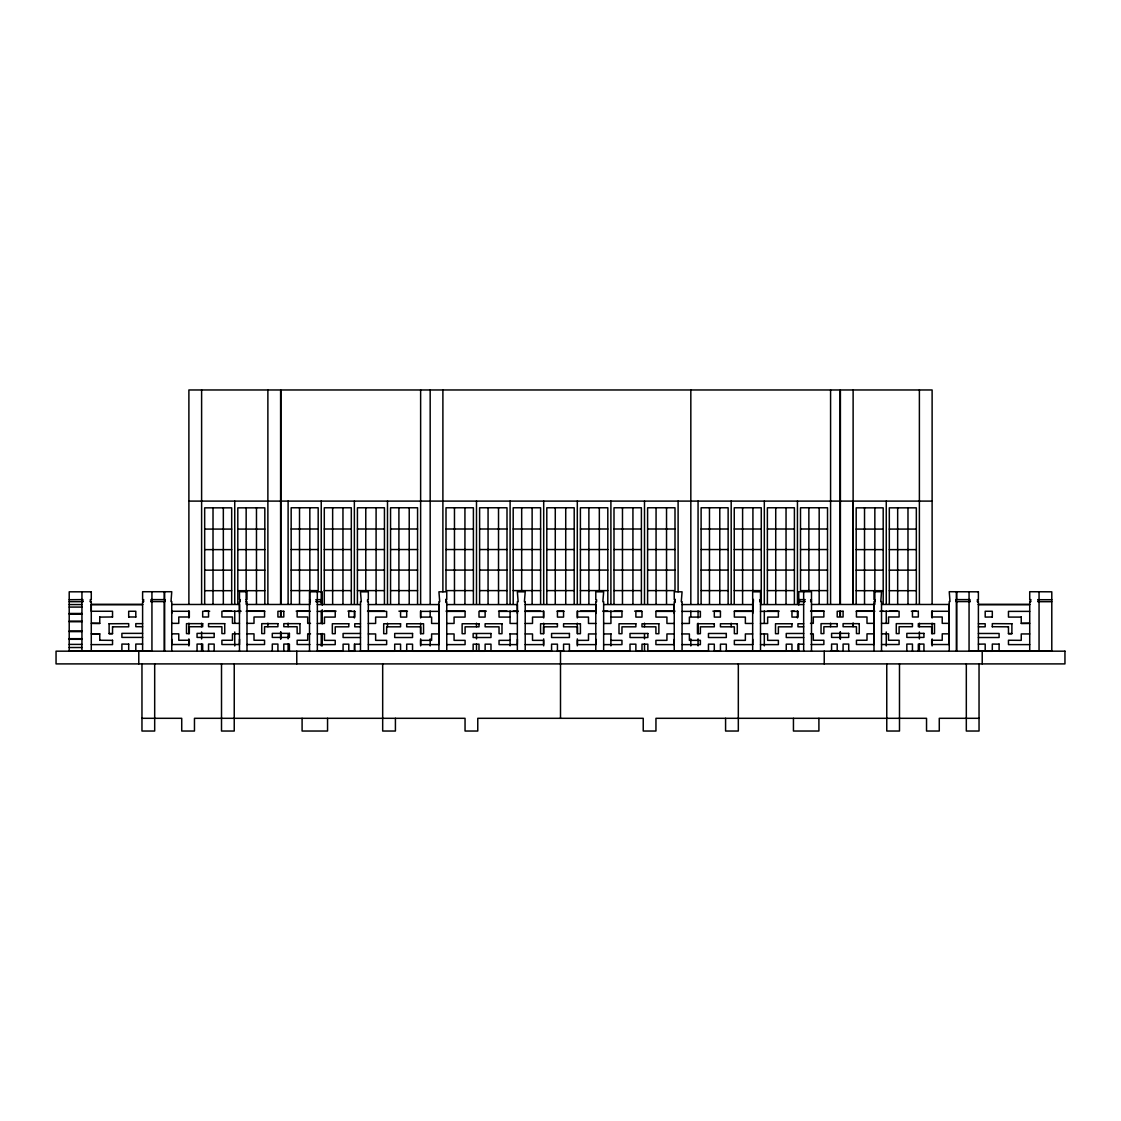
<?xml version="1.0" encoding="UTF-8"?>
<svg xmlns="http://www.w3.org/2000/svg" width="1121" height="1121" viewBox="0 0 1121 1121"><rect width="100%" height="100%" fill="white"/><g stroke="black" fill="none" stroke-linecap="round" stroke-linejoin="round"><path stroke-width="1.5" d="M288.097 651.091L288.097 644.113M288.097 638.886L288.097 633.645M288.097 626.667L288.097 623.192M288.111 603.995L288.111 501.101M291.166 604.303L291.166 507.771L318.182 507.771L318.182 590.613L291.166 590.613M299.517 604.303L299.517 507.771M309.83 604.303L309.83 507.771M321.237 645.864L321.237 633.645M321.237 623.192L321.237 610.973M321.237 603.995L321.237 501.101M324.291 604.303L324.291 507.771L351.307 507.771L351.307 604.303M332.643 604.303L332.643 507.771M342.956 604.303L342.956 507.771M354.362 651.091L354.362 644.113M354.362 617.951L354.362 610.973M354.362 603.995L354.362 501.101M357.417 604.303L357.431 507.771L384.447 507.771L384.433 604.303M365.768 590.613L365.782 507.771M376.081 604.303L376.096 507.771M387.488 626.667L387.488 623.192M387.488 603.995L387.502 501.101M390.556 604.303L390.556 507.771L417.573 507.771L417.558 604.303M398.908 604.303L398.908 507.771M409.207 604.303L409.221 507.771M420.613 645.864L420.613 638.886M420.613 633.701L420.613 626.821L406.699 626.821L406.699 623.752L423.556 623.752L423.556 633.701L420.613 633.701L420.627 623.192M420.627 617.951L420.627 610.973M420.627 604.009L420.627 389.968M698.061 645.864L698.061 638.886M698.061 633.645L698.061 623.192M698.061 617.951L698.061 610.973M698.061 604.009L698.061 501.101M701.115 604.303L701.115 507.771L728.132 507.771L728.132 604.303M709.467 604.303L709.467 507.771M719.78 604.303L719.78 507.771M731.186 626.681L731.186 623.192M731.186 604.009L731.186 501.101M734.241 604.303L734.255 507.771L761.271 507.771L761.257 604.303M742.592 604.303L742.606 507.771M752.723 613.467L753.452 599.721L752.667 599.721L752.667 591.818L760.514 591.818L760.514 599.721L759.73 599.721L759.73 601.697L760.514 601.697L760.514 651.273M752.906 602.594L752.906 599.175M752.906 590.613L752.92 507.771M764.312 645.864L764.312 633.659M764.312 623.192L764.312 610.973M764.312 604.009L764.326 501.101M767.381 604.303L767.381 507.771L794.397 507.771L794.397 604.303M775.732 604.303L775.732 507.771M786.031 604.303L786.045 507.771M797.451 617.951L797.451 610.973M797.451 604.009L797.451 501.101M808.858 590.613L808.858 507.771M819.171 604.303L819.171 507.771M827.522 604.303L827.522 507.771L800.506 507.771L800.506 590.613L827.522 590.613M830.577 626.681L830.577 623.192M830.577 604.009L830.577 389.968M853.123 604.303L853.123 501.101M171.695 613.369L171.723 610.413M239.474 644.295L239.53 639.194M438.928 644.393L438.928 604.569L368.333 604.569M517.356 644.393L517.412 639.292M595.797 644.393L595.854 639.292M674.239 644.393L674.296 639.292M752.667 644.393L752.723 639.292M874.002 644.295L874.002 604.471L811.506 604.471M949.249 644.295L949.249 604.471L881.526 604.471M151.938 651.063L68.773 651.175M122.189 651.007L129.195 650.993M134.436 650.979L143.194 650.965M393.359 651.147L400.169 651.133M406.993 651.119L413.803 651.105M784.574 651.175L791.384 651.161M188.889 501.101L280.6 501.101M280.867 501.101L840.133 501.101M840.4 501.101L932.112 501.101M291.166 529L318.182 529M324.291 529L351.307 529M357.417 529L384.433 529M390.556 529L417.573 529M446.004 529L473.398 529M479.606 529L507 529M513.194 529L540.602 529M546.796 529L574.204 529M580.398 529L607.806 529M614 529L641.394 529M647.602 529L674.996 529M701.115 529L728.132 529.014M734.255 529L761.257 529.014M767.381 529L794.397 529.014M800.506 529L827.522 529.014M204.667 529.084L231.683 529.084M237.806 529.084L264.822 529.084M856.178 529.084L883.194 529.084M889.317 529.084L916.333 529.084M291.166 549.542L318.182 549.542M324.291 549.542L351.307 549.542M357.417 549.542L384.433 549.542M390.556 549.542L417.573 549.542M446.004 549.542L473.398 549.542M479.606 549.542L507 549.542M513.194 549.542L540.602 549.542M546.796 549.542L574.204 549.542M580.398 549.542L607.806 549.542M614 549.542L641.394 549.542M647.602 549.542L674.996 549.542M701.115 549.542L728.132 549.542M734.241 549.542L761.257 549.542M767.381 549.542L794.397 549.542M800.506 549.542L827.522 549.542M204.667 549.626L231.683 549.626M237.806 549.626L264.822 549.626M856.178 549.626L883.194 549.626M889.317 549.626L916.333 549.626M204.667 570.155L231.683 570.155M237.806 570.155L264.822 570.155M291.166 570.085L318.182 570.085M324.291 570.085L351.307 570.085M357.417 570.085L384.433 570.085M390.556 570.085L417.573 570.085M446.004 570.085L473.398 570.085M479.606 570.085L507 570.085M513.194 570.085L540.602 570.085M546.796 570.085L574.204 570.085M580.398 570.085L607.806 570.085M614 570.085L641.394 570.085M647.602 570.085L674.996 570.085M701.115 570.085L728.132 570.085M734.241 570.085L761.257 570.085M767.381 570.085L794.397 570.085M800.506 570.085L827.522 570.085M856.178 570.155L883.194 570.155M889.317 570.155L916.333 570.155M204.667 590.697L231.683 590.697M237.806 590.697L264.822 590.697M324.291 590.613L351.307 590.613M357.417 590.613L384.433 590.613M390.556 590.613L417.573 590.613M473.398 590.613L446.004 590.613L446.004 507.771L473.398 507.771L473.398 604.303M479.606 590.613L507 590.613M513.194 590.613L540.602 590.613M546.796 590.613L574.204 590.613M580.398 590.613L607.806 590.613M614 590.613L641.394 590.613M647.602 590.613L674.996 590.613L674.996 507.771L647.602 507.771L647.602 604.303M701.115 590.613L728.132 590.613M734.241 590.613L761.257 590.613M767.381 590.613L794.397 590.613M856.178 590.697L883.194 590.697M889.317 590.697L916.333 590.697M91.277 591.818L69.208 591.818L69.208 651.273M978.395 591.818L949.249 591.72L949.991 601.599L949.249 601.599L949.249 621.637M69.208 599.721L82.87 599.609L82.87 601.697L69.208 601.697M142.605 599.609L143.544 599.721M246.242 599.623L246.998 599.623L246.998 591.72L239.474 591.72L239.474 599.623L240.216 599.623L240.216 601.599L239.474 601.599L239.474 651.175M309.508 599.721L310.293 599.721L310.293 601.697L309.508 601.697M315.87 599.721L322.231 599.623M445.976 599.721L446.761 599.721L446.761 591.818L438.928 591.818L439.712 601.697L438.928 601.697L438.928 651.273M675.024 599.721L674.239 599.721L674.239 591.818L682.072 591.818L681.288 601.697L682.072 601.697L682.072 651.273M798.769 599.623L805.13 599.609M811.492 599.721L810.707 599.721L810.707 601.697L811.492 601.697M977.456 599.721L978.395 599.609M1029.723 599.609L1030.661 599.721M1038.13 599.721L1051.792 599.721M81.945 601.585L82.87 601.585M91.277 591.72L91.277 599.721L90.339 599.609L90.339 601.697L91.277 601.585L91.277 651.161M142.605 651.063L142.605 601.585L143.544 601.585L143.544 599.609M150.999 601.585L164.983 601.599L164.983 599.623L150.999 599.609L150.999 601.697L151.938 601.697M246.242 601.599L246.998 601.599L246.998 651.175M798.769 601.599L805.13 601.585M970.001 601.585L956.017 601.599L956.017 599.623L970.001 599.609L970.001 601.697L969.062 601.697M977.456 599.609L977.456 601.697L978.395 601.585L978.395 651.063M999.105 644.057L999.105 651.273L1029.723 651.273L1029.723 601.585L1030.661 601.585L1030.661 599.609M1038.13 599.609L1038.13 601.697L1039.055 601.585M90.339 601.697L91.277 601.697M142.605 601.697L143.544 601.697M315.87 601.697L322.231 601.697L321.475 599.623M445.976 601.697L446.761 601.697L446.761 651.273M675.024 601.697L674.239 601.697L674.239 651.273M977.456 601.697L978.395 601.697M1029.723 601.697L1030.661 601.697M1038.13 601.697L1051.792 601.697M142.605 604.471L91.277 604.471L91.277 611.267L112.534 611.267L112.534 617.096M171.751 604.471L239.474 604.471L239.53 613.369M246.998 604.471L309.494 604.471M978.395 604.471L1029.723 604.471M69.208 604.569L81.945 604.569M91.277 604.569L142.605 604.569M317.341 604.569L360.486 604.569M446.761 604.569L517.356 604.569L517.412 613.467M525.203 604.569L595.797 604.569L595.854 613.467M603.644 604.569L674.239 604.569L674.296 613.467M682.072 604.569L752.667 604.569M760.514 604.569L803.659 604.569M978.395 604.569L1029.723 604.569M69.208 607.078L81.945 607.078M204.667 611.225L209.683 611.225M223.331 611.225L231.683 611.225M237.806 611.225L241.141 611.225M246.158 611.225L264.822 611.225M296.168 611.155L309.83 611.155M324.291 611.155L336.076 611.155M347.958 611.155L351.307 611.155M367.492 611.155L384.433 611.155M398.894 611.155L407.498 611.155M446.004 611.155L464.935 611.155M479.606 611.155L486.374 611.155M498.523 611.155L507 611.155M513.194 611.155L518.28 611.155M525.16 611.155L540.602 611.155M557.011 611.155L563.989 611.155M580.398 611.155L595.84 611.155M602.72 611.155L607.806 611.155M614 611.155L622.477 611.155M634.626 611.155L641.394 611.155M656.065 611.155L674.996 611.155M712.9 611.155L719.78 611.155M734.241 611.155L752.906 611.155M767.381 611.155L779.165 611.155M791.048 611.155L794.383 611.155M810.567 611.155L824.173 611.155M856.178 611.225L874.842 611.225M879.859 611.225L883.194 611.225M889.317 611.225L897.669 611.225M911.317 611.225L916.333 611.225M171.751 611.281L189.323 611.281L189.323 616.998L178.771 616.998L178.771 623.36L171.751 623.36M239.474 611.281L221.902 611.281L221.902 616.998L232.453 616.998L232.453 623.36L239.474 623.36M246.998 611.281L264.556 611.281L264.556 616.998L254.005 616.998L254.005 623.36L246.998 623.36M309.914 611.281L297.135 611.281L297.135 616.998L307.7 616.998L307.7 623.36L310.503 623.36M317.341 611.379L335.221 611.379L335.221 617.096L324.473 617.096L324.473 623.458L317.341 623.458M368.333 611.379L386.647 611.379L386.647 617.096L375.633 617.096L375.633 623.458L368.333 623.458M438.928 611.379L420.613 611.379L420.613 617.096L431.613 617.096L431.613 623.458L438.928 623.458M446.761 611.379L465.089 611.379L465.089 617.096L454.075 617.096L454.075 623.458L446.761 623.458M517.356 611.379L499.041 611.379L499.041 617.096L510.055 617.096M525.203 611.379L543.517 611.379L543.517 617.096L532.517 617.096L532.517 623.458L525.203 623.458M595.797 611.379L577.483 611.379L577.483 617.096L588.483 617.096L588.483 623.458L595.797 623.458M603.644 611.379L621.959 611.379L621.959 617.096L610.945 617.096M674.239 611.379L655.911 611.379L655.911 617.096L666.925 617.096L666.925 623.458L674.239 623.458M682.072 611.379L700.387 611.379L700.387 617.096L689.387 617.096L689.387 623.458L682.072 623.458M752.667 611.379L734.353 611.379L734.353 617.096L745.367 617.096L745.367 623.458L752.667 623.458M760.514 611.379L778.38 611.379L778.38 617.096L767.647 617.096L767.647 623.458L760.514 623.458M811.086 611.281L823.865 611.281L823.865 616.998L813.3 616.998L813.3 623.36L810.497 623.36M874.002 611.281L856.444 611.281L856.444 616.998L866.995 616.998L866.995 623.36L874.002 623.36M881.526 611.281L899.098 611.281L899.098 616.998L888.547 616.998L888.547 623.36L881.526 623.36M949.249 611.281L931.677 611.281L931.677 616.998L942.229 616.998L942.229 623.36L949.249 623.36L949.249 651.175M1029.723 611.379L1008.466 611.379L1008.466 617.096L1021.245 617.096M69.208 613.467L81.945 613.467M69.208 614.084L81.945 614.084M99.755 617.096L112.534 616.984M128.691 616.984L135.809 616.984M992.309 616.984L985.191 617.096L985.191 611.267L992.309 611.267L992.309 617.096M69.208 621.132L81.945 621.132M69.208 621.735L81.945 621.735M99.755 623.346L91.277 623.346L99.755 623.458L99.755 616.984M1021.245 623.346L1029.723 623.346L1021.245 623.458L1021.245 616.984M517.356 623.458L510.055 623.458L510.097 610.973M603.644 623.458L610.945 623.458L610.903 610.973M109.115 623.752L128.691 623.64L128.691 626.821L112.534 626.821M142.605 623.64L135.809 623.64L135.809 626.709L142.605 626.709M360.486 623.752L354.768 623.752L354.768 626.821L360.486 626.821M803.659 623.752L797.942 623.752L797.942 626.821L803.659 626.821M978.395 623.752L985.191 623.752L985.191 626.821L978.395 626.821M1011.885 623.752L992.309 623.64L992.309 626.821M992.309 626.709L1008.466 626.821M69.208 630.997L81.945 630.997M69.208 631.613L81.945 631.613M142.605 633.365L121.895 633.365L121.895 637.401L142.605 637.401M109.115 633.589L112.534 633.589M360.486 633.477L343.082 633.477L343.082 637.513L360.486 637.513M803.659 633.477L786.241 633.477L786.241 637.513L803.659 637.513M978.395 633.477L999.105 633.477L999.105 637.513L978.395 637.513M1008.466 633.589L1011.885 633.589M99.755 633.827L91.277 633.827L99.755 633.94L99.755 640.357M171.751 633.841L178.771 633.841L178.771 640.259L189.323 640.259L189.323 644.519L171.751 644.519M239.474 633.841L232.453 633.841L232.453 640.259L221.902 640.259L221.902 644.519L239.474 644.519M246.998 633.841L254.005 633.841L254.005 640.259L264.556 640.259L264.556 644.519L246.998 644.519M310.503 633.841L307.7 633.841L307.7 640.259L297.135 640.259L297.135 644.519L309.914 644.519M810.497 633.841L813.3 633.841L813.3 640.259L823.865 640.259L823.865 644.519L811.086 644.519M874.002 633.841L866.995 633.841L866.995 640.259L856.444 640.259L856.444 644.519L874.002 644.519M881.526 633.841L888.547 633.841L888.547 640.259L899.098 640.259L899.098 644.519L881.526 644.519M949.249 633.841L942.229 633.841L942.229 640.259L931.677 640.259L931.677 644.519L949.249 644.519M317.341 633.94L324.473 633.94L324.473 640.357L335.221 640.357L335.221 644.617L317.341 644.617M368.333 633.94L375.633 633.94L375.633 640.357L386.647 640.357L386.647 644.617L368.333 644.617M438.928 633.94L431.613 633.94L431.613 640.357L420.613 640.357L420.613 644.617L438.928 644.617M446.761 633.94L454.075 633.94L454.075 640.357L465.089 640.357L465.089 644.617L446.761 644.617M510.055 633.94L517.356 633.94M525.203 633.94L532.517 633.94L532.517 640.357L543.517 640.357L543.517 644.617L525.203 644.617M595.797 633.94L588.483 633.94L588.483 640.357L577.483 640.357L577.483 644.617L595.797 644.617M603.644 633.94L610.945 633.94M674.239 633.94L666.925 633.94L666.925 640.357L655.911 640.357L655.911 644.617L674.239 644.617M682.072 633.94L689.387 633.94L689.387 640.357L700.387 640.357L700.387 644.617L682.072 644.617M752.667 633.94L745.367 633.94L745.367 640.357L734.353 640.357L734.353 644.617L752.667 644.617M760.514 633.94L767.647 633.94L767.647 640.357L778.38 640.357L778.38 644.617L760.514 644.617M1029.723 633.94L1021.245 633.94L1021.245 640.357L1008.466 640.245L1008.466 644.617L1029.723 644.617M69.208 638.69L81.945 638.69M69.208 639.292L81.945 639.292M99.755 640.245L112.534 640.357M510.055 640.357L499.041 640.357L499.041 644.617L517.356 644.617M610.945 640.357L621.959 640.357L621.959 644.617L603.644 644.617M128.691 644.169L121.895 644.057L121.895 651.273M142.605 644.057L135.809 644.057L135.809 651.273M360.486 644.169L354.768 644.169L354.768 651.273L348.785 651.273L348.785 644.169L343.082 644.169L343.082 651.273L317.341 651.273L317.341 601.697M803.659 644.169L797.942 644.169L797.942 651.273L791.958 651.273L791.958 644.169L786.241 644.169L786.241 651.273L726.296 651.273L726.296 644.169L720.439 644.169L720.439 651.273L714.301 651.273L714.301 644.169L708.458 644.169L708.458 651.273L647.854 651.273L647.854 644.169L641.997 644.169L641.997 651.273L635.873 651.273L635.873 644.169L630.016 644.169L630.016 651.273L569.426 651.273L569.426 644.169L563.569 644.169L563.569 651.273L557.431 651.273L557.431 644.169L551.574 644.169L551.574 651.273L490.984 651.273L490.984 644.169L485.127 644.169L485.127 651.273L479.003 651.273L479.003 644.169L473.146 644.169L473.146 651.273L412.542 651.273L412.542 644.169L406.699 644.169L406.699 651.273L400.561 651.273L400.561 644.169L394.704 644.169L394.704 651.273L360.486 651.273L360.486 601.697L361.27 601.697L360.486 591.818L368.333 591.818L368.333 599.721L367.548 599.721L367.548 601.697L368.333 601.697L368.333 651.273M978.395 644.169L985.191 644.057L985.191 651.273L992.309 651.273L992.309 644.057L999.105 644.169M69.208 644.393L81.945 644.393M91.277 644.617L112.534 644.617L112.534 640.245M69.208 647.518L81.945 647.518M142.605 650.951L151.938 650.951M141.961 718.309L181.728 718.309L181.728 731.032L194.465 731.032L194.465 718.309L465.047 718.309L465.047 731.032L477.77 731.032L477.77 718.309L643.23 718.309L643.23 731.032L655.953 731.032L655.953 718.309L926.535 718.309L926.535 731.032L939.272 731.032L939.272 718.309L979.039 718.309M977.806 650.965L986.564 650.979M991.805 650.993L998.811 651.007M472.277 651.119L479.199 651.119M484.384 651.133L491.292 651.133M1052.227 651.175L969.062 651.063M830.577 651.091L838.536 651.161M171.695 639.194L171.751 644.295M1051.792 651.273L1051.792 591.818L1029.723 591.72L1029.723 599.721M1039.055 591.818L1039.055 651.175M1011.885 623.64L1011.885 633.701L1008.466 633.701L1008.466 626.709M982.22 651.175L982.22 663.898M979.039 663.898L979.039 731.032L966.316 731.032L966.316 663.898M978.395 591.72L978.395 599.721M969.062 591.72L969.062 651.175M956.774 591.72L956.774 599.623M956.774 601.599L956.774 651.175M956.339 591.72L956.339 651.175M932.112 604.303L932.112 389.968L840.4 389.968L840.4 604.051M932.112 610.973L932.112 617.951M932.112 623.192L932.112 633.715M932.112 638.886L932.112 645.934M923.942 651.175L923.942 644.071L918.323 644.071L918.323 651.175M919.388 389.968L919.388 604.051M919.388 623.248L919.388 626.737M919.388 631.978L919.388 638.956M919.388 644.197L919.388 651.175M916.333 604.387L916.333 507.841L889.317 507.841L889.317 604.387M912.452 651.175L912.452 644.071L906.833 644.071L906.833 651.175M907.982 507.841L907.982 604.387M899.49 663.898L899.49 731.032L886.767 731.032L886.767 663.898M897.669 507.841L897.669 604.387M886.263 501.171L886.263 604.079M886.263 611.057L886.263 623.262M886.263 631.992L886.263 645.934M883.194 604.387L883.194 507.841L856.178 507.841L856.178 604.387M881.526 651.175L881.526 601.599L880.784 601.599L881.526 591.72L874.002 591.72L874.002 599.623L874.758 599.623L874.758 601.599L874.002 601.599L874.002 651.175M874.842 507.841L874.842 604.387M864.529 507.841L864.529 604.387M853.123 389.968L853.123 604.079M848.709 651.175L848.709 644.071L843.09 644.071L843.09 651.175M840.4 611.043L840.4 616.27M840.4 631.978L840.4 638.956M840.133 604.051L840.133 389.968L280.867 389.968L280.867 604.051M840.133 611.043L840.133 616.27M840.133 631.978L840.133 638.956M837.205 651.175L837.205 644.071L831.586 644.071L831.586 651.175M824.229 651.175L824.229 663.898M818.905 718.309L818.905 731.032L793.444 731.032L793.444 718.309M811.492 651.161L811.492 591.72L798.769 591.72L798.769 605.018M804.444 599.721L804.444 601.697L803.659 601.697L803.659 651.063M803.659 591.818L803.659 599.721M799.525 599.623L799.525 601.599M798.769 644.057L798.769 651.175M752.667 601.697L752.667 651.273M738.319 663.898L738.319 731.032L725.581 731.032L725.581 718.309M690.83 389.968L690.83 604.387M690.83 611.043L690.83 616.284M690.83 638.956L690.83 645.934M678.107 501.101L678.107 591.79M674.996 599.175L674.996 602.594M666.533 507.771L666.533 604.303M656.065 507.771L656.065 604.303M644.505 501.101L644.505 604.009M644.505 623.192L644.505 626.681M644.505 633.645L644.505 638.886M644.505 644.113L644.505 651.091M641.394 604.303L641.394 507.771L614 507.771L614 604.303M632.931 507.771L632.931 604.303M622.477 507.771L622.477 604.303M610.903 501.101L610.903 604.009M610.903 633.645L610.903 645.864M607.806 604.303L607.806 507.771L580.398 507.771L580.398 604.303M603.644 651.273L603.644 601.697L602.86 601.697L603.644 591.818L595.797 591.818L595.797 599.721L596.582 599.721L596.582 601.697L595.797 601.697L595.797 651.273M599.329 507.771L599.329 590.613M588.875 507.771L588.875 604.303M577.301 501.101L577.301 604.009M577.301 610.973L577.301 617.951M577.301 623.192L577.301 633.645M577.301 638.886L577.301 645.864M574.204 604.303L574.204 507.771L546.796 507.771L546.796 604.303M565.727 507.771L565.727 604.303M560.5 651.175L560.5 718.309M555.273 507.771L555.273 604.303M543.699 501.101L543.699 604.009M543.699 610.973L543.699 617.951M543.699 623.192L543.699 633.645M543.699 638.886L543.699 645.864M540.602 604.303L540.602 507.771L513.194 507.771L513.194 604.303M532.125 507.771L532.125 604.303M525.203 651.273L525.203 601.697L524.418 601.697L525.203 591.818L517.356 591.818L518.14 601.697L517.356 601.697L517.356 651.273M521.671 507.771L521.671 590.613M510.097 501.101L510.097 604.009M510.097 633.645L510.097 645.864M507 604.303L507 507.771L479.606 507.771L479.606 604.303M498.523 507.771L498.523 604.303M488.069 507.771L488.069 604.303M476.495 501.101L476.495 604.009M476.495 623.192L476.495 626.681M476.495 633.645L476.495 638.886M476.495 644.113L476.495 651.091M464.935 507.771L464.935 604.303M454.467 507.771L454.467 604.303M446.004 599.175L446.004 602.594M442.893 389.968L442.893 591.79M430.17 389.968L430.17 604.387M430.17 611.043L430.17 616.284M430.17 638.956L430.17 645.934M395.419 718.309L395.419 731.032L382.681 731.032L382.681 663.898M327.556 718.309L327.556 731.032L302.095 731.032L302.095 718.309M322.231 605.116L322.231 591.72L309.508 591.818L309.508 651.273M322.231 609.81L322.231 623.879M322.231 633.477L322.231 645.962M317.341 591.818L317.341 599.721M316.556 599.721L316.556 601.697M296.771 651.175L296.771 663.898M289.414 651.175L289.414 644.071L283.795 644.071L283.795 651.175M280.867 611.043L280.867 616.27M280.867 631.978L280.867 638.956M280.6 604.051L280.6 389.968L188.889 389.968L188.889 604.303M280.6 611.043L280.6 616.27M280.6 631.978L280.6 638.956M277.91 651.175L277.91 644.071L272.291 644.071L272.291 651.175M267.877 389.968L267.877 604.303M267.891 623.192L267.877 626.751M264.822 604.387L264.822 507.841L237.806 507.841L237.806 604.387M256.471 507.841L256.471 604.387M246.158 507.841L246.158 604.387M234.737 501.171L234.737 604.079M234.737 611.057L234.737 623.262M234.737 631.992L234.737 645.934M234.233 663.898L234.233 731.032L221.51 731.032L221.51 663.898M231.683 604.387L231.683 507.841L204.667 507.841L204.667 604.387M223.331 507.841L223.331 604.387M214.167 651.175L214.167 644.071L208.548 644.071L208.548 651.175M213.018 507.841L213.018 604.387M202.677 651.175L202.677 644.071L197.058 644.071L197.058 651.175M201.612 389.968L201.612 604.051M201.612 623.248L201.612 626.737M201.612 631.978L201.612 638.956M201.612 644.197L201.612 651.175M188.889 610.973L188.889 617.951M188.889 623.192L188.889 633.715M188.889 638.886L188.889 645.934M171.751 651.175L171.751 601.599L171.009 601.599L171.751 591.72L142.605 591.72L142.605 599.721M164.661 591.72L164.661 651.175M164.227 591.72L164.227 599.623M164.227 601.599L164.227 651.175M154.684 663.898L154.684 731.032L141.961 731.032L141.961 663.898M151.938 591.72L151.938 651.175M138.78 651.175L138.78 663.898M135.809 617.096L135.809 611.267L128.691 611.267L128.691 617.096M128.691 644.057L128.691 651.273M112.534 626.709L112.534 633.701L109.115 633.701L109.115 623.64M81.945 591.72L81.945 651.063M853.109 623.192L853.109 626.681L853.123 623.248M208.548 611.281L202.677 611.281L202.677 616.998L208.548 616.998L208.548 611.281M283.795 611.281L277.91 611.281L277.91 616.998L283.795 616.998L283.795 611.281M354.768 611.379L348.785 611.379L348.785 617.096L354.768 617.096L354.768 611.379M406.699 611.379L400.561 611.379L400.561 617.096L406.699 617.096L406.699 611.379M485.127 611.379L479.003 611.379L479.003 617.096L485.127 617.096L485.127 611.379M563.569 611.379L557.431 611.379L557.431 617.096L563.569 617.096L563.569 611.379M641.997 611.379L635.873 611.379L635.873 617.096L641.997 617.096L641.997 611.379M720.439 611.379L714.301 611.379L714.301 617.096L720.439 617.096L720.439 611.379M797.942 611.379L791.958 611.379L791.958 617.096L797.942 617.096L797.942 611.379M843.09 611.281L837.205 611.281L837.205 616.998L843.09 616.998L843.09 611.281M918.323 611.281L912.452 611.281L912.452 616.998L918.323 616.998L918.323 611.281M202.677 623.654L186.492 623.654L186.492 633.603L189.323 633.603L189.323 626.723L202.677 626.723L202.677 623.654M224.732 623.654L208.548 623.654L208.548 626.723L221.902 626.723L221.902 633.603L224.732 633.603L224.732 623.654M277.91 623.654L261.739 623.654L261.739 633.603L264.556 633.603L264.556 626.723L277.91 626.723L277.91 623.654M299.966 623.654L283.795 623.654L283.795 626.723L297.135 626.723L297.135 633.603L299.966 633.603L299.966 623.654M348.785 623.752L332.334 623.752L332.334 633.701L335.221 633.701L335.221 626.821L348.785 626.821L348.785 623.752M400.561 623.752L383.704 623.752L383.704 633.701L386.647 633.701L386.647 626.821L400.561 626.821L400.561 623.752M479.003 623.752L462.132 623.752L462.132 633.701L465.089 633.701L465.089 626.821L479.003 626.821L479.003 623.752M501.998 623.752L485.127 623.752L485.127 626.821L499.041 626.821L499.041 633.701L501.998 633.701L501.998 623.752M557.431 623.752L540.574 623.752L540.574 633.701L543.517 633.701L543.517 626.821L557.431 626.821L557.431 623.752M580.426 623.752L563.569 623.752L563.569 626.821L577.483 626.821L577.483 633.701L580.426 633.701L580.426 623.752M635.873 623.752L619.002 623.752L619.002 633.701L621.959 633.701L621.959 626.821L635.873 626.821L635.873 623.752M658.868 623.752L641.997 623.752L641.997 626.821L655.911 626.821L655.911 633.701L658.868 633.701L658.868 623.752M714.301 623.752L697.444 623.752L697.444 633.701L700.387 633.701L700.387 626.821L714.301 626.821L714.301 623.752M737.296 623.752L720.439 623.752L720.439 626.821L734.353 626.821L734.353 633.701L737.296 633.701L737.296 623.752M791.958 623.752L775.508 623.752L775.508 633.701L778.38 633.701L778.38 626.821L791.958 626.821L791.958 623.752M837.205 623.654L821.034 623.654L821.034 633.603L823.865 633.603L823.865 626.723L837.205 626.723L837.205 623.654M859.261 623.654L843.09 623.654L843.09 626.723L856.444 626.723L856.444 633.603L859.261 633.603L859.261 623.654M912.452 623.654L896.268 623.654L896.268 633.603L899.098 633.603L899.098 626.723L912.452 626.723L912.452 623.654M934.508 623.654L918.323 623.654L918.323 626.723L931.677 626.723L931.677 633.603L934.508 633.603L934.508 623.654M214.167 633.379L197.058 633.379L197.058 637.415L214.167 637.415L214.167 633.379M289.414 633.379L272.291 633.379L272.291 637.415L289.414 637.415L289.414 633.379M848.709 633.379L831.586 633.379L831.586 637.415L848.709 637.415L848.709 633.379M923.942 633.379L906.833 633.379L906.833 637.415L923.942 637.415L923.942 633.379M412.542 633.477L394.704 633.477L394.704 637.513L412.542 637.513L412.542 633.477M490.984 633.477L473.146 633.477L473.146 637.513L490.984 637.513L490.984 633.477M569.426 633.477L551.574 633.477L551.574 637.513L569.426 637.513L569.426 633.477M647.854 633.477L630.016 633.477L630.016 637.513L647.854 637.513L647.854 633.477M726.296 633.477L708.458 633.477L708.458 637.513L726.296 637.513L726.296 633.477M1064.95 651.175L56.05 651.175L56.05 663.898L1064.95 663.898L1064.95 651.175"/></g></svg>
